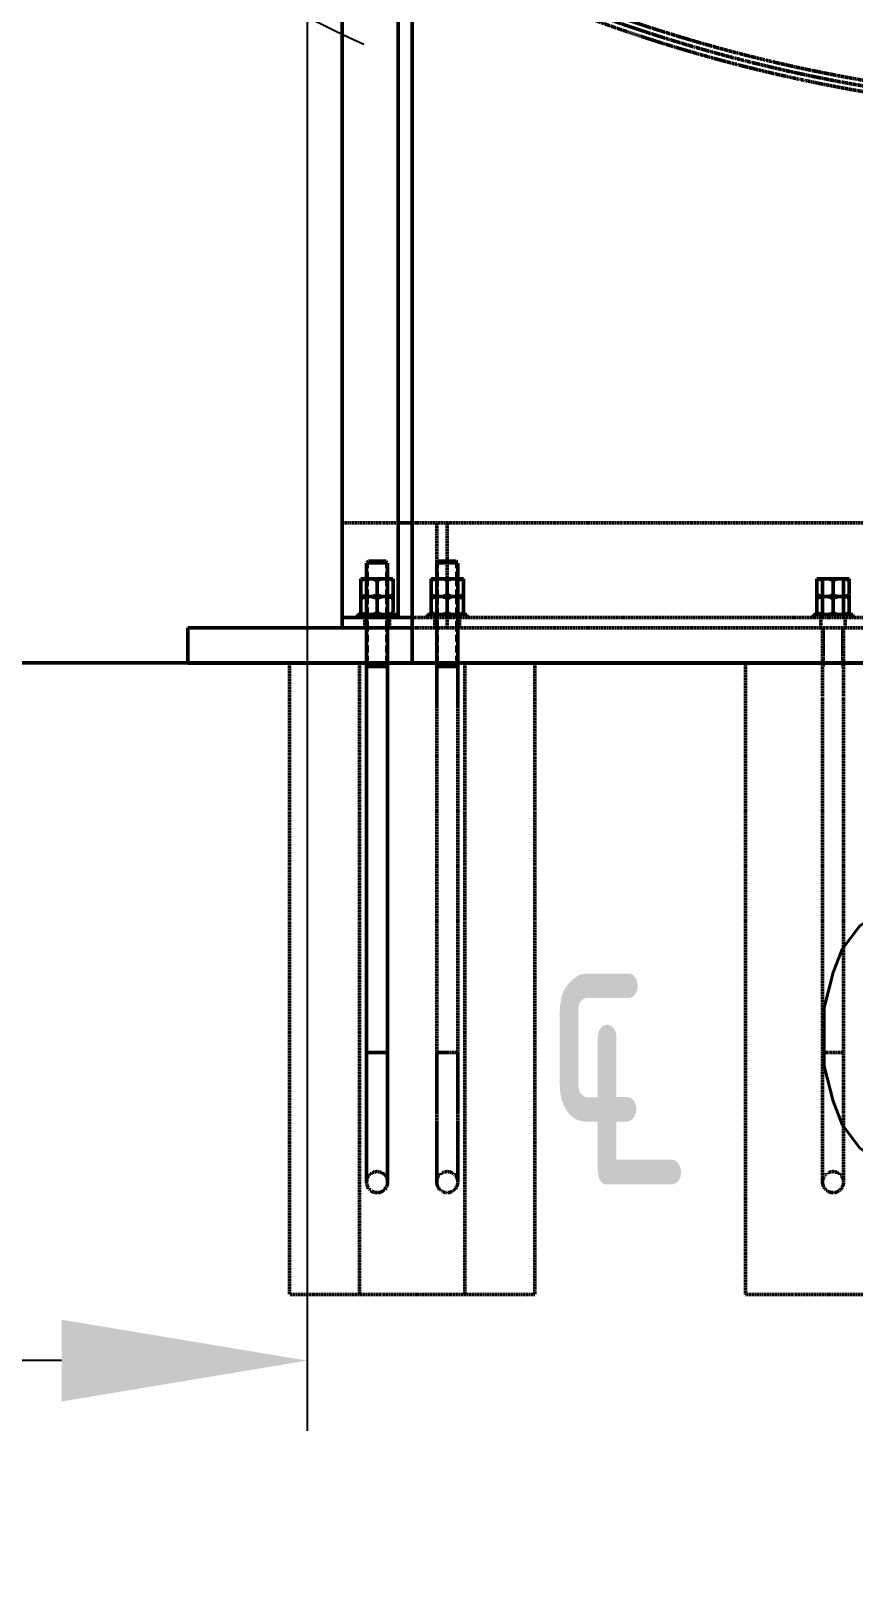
# Model space of a CAD drawing. Header units: millimetres. Extents: x -1263456 to 2767218, y -83310 to 50301.
# Drawn here: x 1089267 to 1090440, y -71854 to -69629 of the extents above; entities that cross this region are included whole.
import ezdxf

# ---------------------------------------------------------------- set-up
doc = ezdxf.new("R2010")
doc.units = ezdxf.units.MM
for name, pattern in [('AUSGEZOGEN', [0]), ('DASHED', [0.75, 0.5, -0.25]), ('LONG_DASHED', [15, 10, -5])]:
    doc.linetypes.add(name, pattern=pattern)
doc.layers.get('0').update_dxf_attribs({"color": 255, "lineweight": 50})
doc.layers.get('Defpoints').update_dxf_attribs({"linetype": 'AUSGEZOGEN'})
for name, color, linetype, lineweight in [('1', 2, 'Continuous', 25), ('AM_0', 7, 'Continuous', 50), ('AM_5', 3, 'Continuous', 25), ('AM_6', 2, 'Continuous', 35)]:
    doc.layers.add(name, color=color, linetype=linetype, lineweight=lineweight)
doc.layers.add('SEZIONI', color=4, linetype='Continuous')
doc.styles.add('ROMANS', font='romans.shx', dxfattribs={"width": 0.85})
doc.styles.get("Standard").update_dxf_attribs({"font": 'ISOCP.SHX', "width": 0.7})
doc.dimstyles.new('AM_ISO$0', dxfattribs={"dimtxt": 3.5, "dimasz": 3.5, "dimexe": 1, "dimexo": 1, "dimgap": 1.5, "dimtad": 1, "dimdsep": 46, "dimtxsty": 'Standard', "dimcen": 0, "dimclrd": 256, "dimclre": 256, "dimclrt": 2, "dimazin": 2, "dimtp": 0.1, "dimtm": 0.1, "dimtfac": 0.71, "dimtmove": 0, "dimatfit": 3, "dimfxl": 1, "dimlwd": -1, "dimlwe": -1, "dimarcsym": 1})
doc.dimstyles.new('AM_ISO$2', dxfattribs={"dimtxt": 3.25, "dimasz": 3.25, "dimexe": 1, "dimexo": 1, "dimgap": 1.5, "dimtad": 1, "dimdsep": 46, "dimtxsty": 'Standard', "dimcen": 0, "dimclrd": 256, "dimclre": 256, "dimclrt": 2, "dimazin": 2, "dimtp": 0.1, "dimtm": 0.1, "dimtfac": 0.71, "dimtmove": 0, "dimatfit": 3, "dimfxl": 1, "dimlwd": -1, "dimlwe": -1, "dimarcsym": 1})

# ---------------------------------------------------------------- blocks, each defined once
blk = doc.blocks.new('*D230')
at = {"layer": 'AM_5', "linetype": 'ByBlock', "transparency": 16777216}
for p, q in [((1081659.9, -70339.6), (1081659.9, -72605.4)), ((1096659.9, -70963.1), (1096659.9, -72605.4)), ((1082009.9, -72505.4), (1096309.9, -72505.4))]:
    blk.add_line(p, q, dxfattribs=at)
at = {"layer": 'AM_5', "transparency": 16777216}
for points in [[(1082009.9, -72447), (1082009.9, -72563.7), (1081659.9, -72505.4)], [(1096309.9, -72447), (1096309.9, -72563.7), (1096659.9, -72505.4)]]:
    blk.add_solid(points, dxfattribs=at)
at = {"layer": 'Defpoints', "color": 0, "transparency": 16777216}
for p in [(1081659.9, -70239.6, 6.9), (1096659.9, -70863.1, 6.9), (1096659.9, -72505.4)]:
    blk.add_point(p, dxfattribs=at)
at = {"layer": 'AM_5', "color": 2, "transparency": 16777216, "insert": (1089159.9, -72180.4), "char_height": 350, "attachment_point": 5}
blk.add_mtext('15000', dxfattribs=at)
blk = doc.blocks.new('*D235')
at = {"layer": 'AM_5', "transparency": 16777216}
for p, q in [((1081659.9, -61294.3), (1081659.9, -71624.3)), ((1089660.1, -65392.4), (1089660.1, -71624.3)), ((1089310.1, -71524.3), (1082009.9, -71524.3))]:
    blk.add_line(p, q, dxfattribs=at)
for points in [[(1082009.9, -71466), (1082009.9, -71582.6), (1081659.9, -71524.3)], [(1089310.1, -71466), (1089310.1, -71582.6), (1089660.1, -71524.3)]]:
    blk.add_solid(points, dxfattribs=at)
at = {"layer": 'Defpoints', "color": 0, "transparency": 16777216}
for p in [(1081659.9, -61194.3, 0.5), (1089660.1, -65292.4, -8602811.6), (1081659.9, -71524.3)]:
    blk.add_point(p, dxfattribs=at)
at = {"layer": 'AM_5', "color": 2, "transparency": 16777216, "insert": (1085660, -71199.3), "char_height": 350, "attachment_point": 5, "bg_fill": 3, "box_fill_scale": 1.1, "bg_fill_color": 256, "bg_fill_true_color": 13158600, "bg_fill_transparency": 0}
blk.add_mtext('8000', dxfattribs=at)
blk = doc.blocks.new('ROSETTA_UNI6592-69be_d_30-Acciaio_1__915', base_point=(-24204.7, 2607.5))
at = {"color": 4, "linetype": 'DASHED'}
for p, q in [((-24199.7, 2611.5), (-24204.7, 2611.5)), ((-24204.7, 2611.5), (-24204.7, 2607.5)), ((-24199.7, 2611.5), (-24192.6, 2611.5)), ((-24192.2, 2611.5), (-24192.6, 2611.5)), ((-24191.7, 2611.5), (-24192.2, 2611.5)), ((-24192.2, 2611.5), (-24192.2, 2607.5)), ((-24183.8, 2611.5), (-24191.7, 2611.5)), ((-24183.8, 2611.5), (-24169.6, 2611.5)), ((-24161.7, 2611.5), (-24169.6, 2611.5)), ((-24161.2, 2611.5), (-24161.7, 2611.5)), ((-24160.8, 2611.5), (-24161.2, 2611.5)), ((-24161.2, 2611.5), (-24161.2, 2607.5)), ((-24160.8, 2611.5), (-24153.7, 2611.5)), ((-24148.7, 2611.5), (-24153.7, 2611.5)), ((-24148.7, 2611.5), (-24148.7, 2607.5))]:
    blk.add_line(p, q, dxfattribs=at)
blk = doc.blocks.new('DADO_UNI5588F_M30-Acciaio_1__916', base_point=(-24199.7, 2611.5))
at = {"color": 4, "linetype": 'DASHED'}
for p, q in [((-24199.7, 2637.1), (-24192.6, 2637.1)), ((-24199.7, 2637.1), (-24199.7, 2634.1)), ((-24199.7, 2634.1), (-24199.7, 2614.5)), ((-24191.7, 2637.1), (-24192.6, 2637.1)), ((-24183.8, 2637.1), (-24191.7, 2637.1)), ((-24191.7, 2611.5), (-24191.7, 2637.1)), ((-24183.8, 2637.1), (-24169.6, 2637.1)), ((-24176.7, 2634.1), (-24176.7, 2614.5)), ((-24161.7, 2637.1), (-24169.6, 2637.1)), ((-24160.8, 2637.1), (-24161.7, 2637.1)), ((-24161.7, 2611.5), (-24161.7, 2637.1)), ((-24160.8, 2637.1), (-24153.7, 2637.1)), ((-24153.7, 2634.1), (-24153.7, 2637.1)), ((-24153.7, 2634.1), (-24153.7, 2614.5)), ((-24199.7, 2614.5), (-24199.7, 2611.5)), ((-24153.7, 2611.5), (-24153.7, 2614.5))]:
    blk.add_line(p, q, dxfattribs=at)
for points in [[(-24199.7, 2634.1), (-24198, 2635.1), (-24196.2, 2635.9), (-24194.4, 2636.6), (-24192.6, 2637.1)], [(-24183.8, 2637.1), (-24182, 2636.6), (-24180.2, 2635.9), (-24178.5, 2635.1), (-24176.7, 2634.1)], [(-24176.7, 2634.1), (-24175, 2635.1), (-24173.3, 2635.9), (-24171.4, 2636.6), (-24169.6, 2637.1)], [(-24160.8, 2637.1), (-24159, 2636.6), (-24157.2, 2635.9), (-24155.5, 2635.1), (-24153.7, 2634.1)], [(-24192.6, 2611.5), (-24194.4, 2612), (-24196.2, 2612.7), (-24198, 2613.5), (-24199.7, 2614.5)], [(-24176.7, 2614.5), (-24178.5, 2613.5), (-24180.2, 2612.7), (-24182, 2612), (-24183.8, 2611.5)], [(-24169.6, 2611.5), (-24171.4, 2612), (-24173.2, 2612.7), (-24175, 2613.5), (-24176.7, 2614.5)], [(-24153.7, 2614.5), (-24155.5, 2613.5), (-24157.2, 2612.7), (-24159, 2612), (-24160.8, 2611.5)]]:
    blk.add_spline(points, degree=3, dxfattribs=at)
blk = doc.blocks.new('DADO_UNI5588F_M30-Acciaio_2__917', base_point=(-24199.7, 2637.1))
at = {"color": 4, "linetype": 'DASHED'}
for p, q in [((-24199.7, 2662.7), (-24192.6, 2662.7)), ((-24199.7, 2662.7), (-24199.7, 2659.7)), ((-24199.7, 2659.7), (-24199.7, 2640.1)), ((-24191.7, 2662.7), (-24192.6, 2662.7)), ((-24183.8, 2662.7), (-24191.7, 2662.7)), ((-24191.7, 2637.1), (-24191.7, 2662.7)), ((-24183.8, 2662.7), (-24169.6, 2662.7)), ((-24176.7, 2659.7), (-24176.7, 2640.1)), ((-24161.7, 2662.7), (-24169.6, 2662.7)), ((-24160.8, 2662.7), (-24161.7, 2662.7)), ((-24161.7, 2637.1), (-24161.7, 2662.7)), ((-24160.8, 2662.7), (-24153.7, 2662.7)), ((-24153.7, 2659.7), (-24153.7, 2662.7)), ((-24153.7, 2659.7), (-24153.7, 2640.1)), ((-24199.7, 2640.1), (-24199.7, 2637.1)), ((-24153.7, 2637.1), (-24153.7, 2640.1))]:
    blk.add_line(p, q, dxfattribs=at)
for points in [[(-24199.7, 2659.7), (-24198, 2660.7), (-24196.2, 2661.5), (-24194.4, 2662.2), (-24192.6, 2662.7)], [(-24183.8, 2662.7), (-24182, 2662.2), (-24180.2, 2661.5), (-24178.5, 2660.7), (-24176.7, 2659.7)], [(-24176.7, 2659.7), (-24175, 2660.7), (-24173.3, 2661.5), (-24171.4, 2662.2), (-24169.6, 2662.7)], [(-24160.8, 2662.7), (-24159, 2662.2), (-24157.2, 2661.5), (-24155.5, 2660.7), (-24153.7, 2659.7)], [(-24192.6, 2637.1), (-24194.4, 2637.6), (-24196.2, 2638.3), (-24198, 2639.1), (-24199.7, 2640.1)], [(-24176.7, 2640.1), (-24178.5, 2639.1), (-24180.2, 2638.3), (-24182, 2637.6), (-24183.8, 2637.1)], [(-24169.6, 2637.1), (-24171.4, 2637.6), (-24173.2, 2638.3), (-24175, 2639.1), (-24176.7, 2640.1)], [(-24153.7, 2640.1), (-24155.5, 2639.1), (-24157.2, 2638.3), (-24159, 2637.6), (-24160.8, 2637.1)]]:
    blk.add_spline(points, degree=3, dxfattribs=at)
blk = doc.blocks.new('ROSETTA_UNI6592-69be_d_30-Acciaio_1__919', base_point=(-24754.7, 2607.5))
at = {"color": 4, "linetype": 'DASHED'}
for p, q in [((-24749.7, 2611.5), (-24754.7, 2611.5)), ((-24754.7, 2611.5), (-24754.7, 2607.5)), ((-24749.7, 2611.5), (-24742.6, 2611.5)), ((-24742.2, 2611.5), (-24742.6, 2611.5)), ((-24741.7, 2611.5), (-24742.2, 2611.5)), ((-24742.2, 2611.5), (-24742.2, 2607.5)), ((-24733.8, 2611.5), (-24741.7, 2611.5)), ((-24726.7, 2611.5), (-24733.8, 2611.5)), ((-24726.7, 2611.5), (-24719.6, 2611.5)), ((-24711.7, 2611.5), (-24719.6, 2611.5)), ((-24711.2, 2611.5), (-24711.7, 2611.5)), ((-24710.8, 2611.5), (-24711.2, 2611.5)), ((-24711.2, 2611.5), (-24711.2, 2607.5)), ((-24710.8, 2611.5), (-24703.7, 2611.5)), ((-24698.7, 2611.5), (-24703.7, 2611.5)), ((-24698.7, 2611.5), (-24698.7, 2607.5))]:
    blk.add_line(p, q, dxfattribs=at)
blk = doc.blocks.new('DADO_UNI5588F_M30-Acciaio_1__920', base_point=(-24749.7, 2611.5))
at = {"color": 4, "linetype": 'DASHED'}
for p, q in [((-24749.7, 2637.1), (-24742.6, 2637.1)), ((-24749.7, 2637.1), (-24749.7, 2634.1)), ((-24749.7, 2634.1), (-24749.7, 2614.5)), ((-24741.7, 2637.1), (-24742.6, 2637.1)), ((-24733.8, 2637.1), (-24741.7, 2637.1)), ((-24741.7, 2611.5), (-24741.7, 2637.1)), ((-24733.8, 2637.1), (-24726.7, 2637.1)), ((-24726.7, 2637.1), (-24719.6, 2637.1)), ((-24726.7, 2614.5), (-24726.7, 2634.1)), ((-24711.7, 2637.1), (-24719.6, 2637.1)), ((-24710.8, 2637.1), (-24711.7, 2637.1)), ((-24711.7, 2611.5), (-24711.7, 2637.1)), ((-24710.8, 2637.1), (-24703.7, 2637.1)), ((-24703.7, 2634.1), (-24703.7, 2637.1)), ((-24703.7, 2634.1), (-24703.7, 2614.5)), ((-24749.7, 2614.5), (-24749.7, 2611.5)), ((-24703.7, 2611.5), (-24703.7, 2614.5))]:
    blk.add_line(p, q, dxfattribs=at)
for points in [[(-24749.7, 2634.1), (-24748, 2635.1), (-24746.2, 2635.9), (-24744.4, 2636.6), (-24742.6, 2637.1)], [(-24733.8, 2637.1), (-24732, 2636.6), (-24730.2, 2635.9), (-24728.5, 2635.1), (-24726.7, 2634.1)], [(-24726.7, 2634.1), (-24725, 2635.1), (-24723.3, 2635.9), (-24721.4, 2636.6), (-24719.6, 2637.1)], [(-24710.8, 2637.1), (-24709, 2636.6), (-24707.2, 2635.9), (-24705.5, 2635.1), (-24703.7, 2634.1)], [(-24742.6, 2611.5), (-24744.4, 2612), (-24746.2, 2612.7), (-24748, 2613.5), (-24749.7, 2614.5)], [(-24726.7, 2614.5), (-24728.5, 2613.5), (-24730.2, 2612.7), (-24732, 2612), (-24733.8, 2611.5)], [(-24719.6, 2611.5), (-24721.4, 2612), (-24723.2, 2612.7), (-24725, 2613.5), (-24726.7, 2614.5)], [(-24703.7, 2614.5), (-24705.5, 2613.5), (-24707.2, 2612.7), (-24709, 2612), (-24710.8, 2611.5)]]:
    blk.add_spline(points, degree=3, dxfattribs=at)
blk = doc.blocks.new('DADO_UNI5588F_M30-Acciaio_2__921', base_point=(-24749.7, 2637.1))
at = {"color": 4, "linetype": 'DASHED'}
for p, q in [((-24749.7, 2662.7), (-24742.6, 2662.7)), ((-24749.7, 2662.7), (-24749.7, 2659.7)), ((-24749.7, 2659.7), (-24749.7, 2640.1)), ((-24741.7, 2662.7), (-24742.6, 2662.7)), ((-24733.8, 2662.7), (-24741.7, 2662.7)), ((-24741.7, 2637.1), (-24741.7, 2662.7)), ((-24733.8, 2662.7), (-24726.7, 2662.7)), ((-24726.7, 2662.7), (-24719.6, 2662.7)), ((-24726.7, 2640.1), (-24726.7, 2659.7)), ((-24711.7, 2662.7), (-24719.6, 2662.7)), ((-24710.8, 2662.7), (-24711.7, 2662.7)), ((-24711.7, 2637.1), (-24711.7, 2662.7)), ((-24710.8, 2662.7), (-24703.7, 2662.7)), ((-24703.7, 2659.7), (-24703.7, 2662.7)), ((-24703.7, 2659.7), (-24703.7, 2640.1)), ((-24749.7, 2640.1), (-24749.7, 2637.1)), ((-24703.7, 2637.1), (-24703.7, 2640.1))]:
    blk.add_line(p, q, dxfattribs=at)
for points in [[(-24749.7, 2659.7), (-24748, 2660.7), (-24746.2, 2661.5), (-24744.4, 2662.2), (-24742.6, 2662.7)], [(-24733.8, 2662.7), (-24732, 2662.2), (-24730.2, 2661.5), (-24728.5, 2660.7), (-24726.7, 2659.7)], [(-24726.7, 2659.7), (-24725, 2660.7), (-24723.3, 2661.5), (-24721.4, 2662.2), (-24719.6, 2662.7)], [(-24710.8, 2662.7), (-24709, 2662.2), (-24707.2, 2661.5), (-24705.5, 2660.7), (-24703.7, 2659.7)], [(-24742.6, 2637.1), (-24744.4, 2637.6), (-24746.2, 2638.3), (-24748, 2639.1), (-24749.7, 2640.1)], [(-24726.7, 2640.1), (-24728.5, 2639.1), (-24730.2, 2638.3), (-24732, 2637.6), (-24733.8, 2637.1)], [(-24719.6, 2637.1), (-24721.4, 2637.6), (-24723.2, 2638.3), (-24725, 2639.1), (-24726.7, 2640.1)], [(-24703.7, 2640.1), (-24705.5, 2639.1), (-24707.2, 2638.3), (-24709, 2637.6), (-24710.8, 2637.1)]]:
    blk.add_spline(points, degree=3, dxfattribs=at)
blk = doc.blocks.new('Tirante__922', base_point=(-24741.7, 1802.5))
at = {"color": 4, "linetype": 'DASHED'}
for p, q in [((-24739.5, 2687.5), (-24741.7, 2685.2)), ((-24726.7, 2685.2), (-24741.7, 2685.2)), ((-24741.7, 2662.7), (-24741.7, 2685.2)), ((-24726.7, 2687.5), (-24739.5, 2687.5)), ((-24714, 2687.5), (-24726.7, 2687.5)), ((-24711.7, 2685.2), (-24726.7, 2685.2)), ((-24714, 2687.5), (-24711.7, 2685.2)), ((-24711.7, 2662.7), (-24711.7, 2685.2)), ((-24741.7, 2637.1), (-24741.7, 2662.7)), ((-24711.7, 2637.1), (-24711.7, 2662.7)), ((-24741.7, 2611.5), (-24741.7, 2637.1)), ((-24711.7, 2611.5), (-24711.7, 2637.1)), ((-24741.7, 2607.5), (-24741.7, 2611.5)), ((-24741.7, 2592.5), (-24741.7, 2607.5)), ((-24711.7, 2592.5), (-24711.7, 2611.5)), ((-24741.7, 2542.5), (-24741.7, 2592.5)), ((-24711.7, 2542.5), (-24711.7, 2592.5)), ((-24741.7, 2537.5), (-24741.7, 2542.5)), ((-24741.7, 2537.5), (-24726.7, 2537.5)), ((-24741.7, 2494.6), (-24741.7, 2537.5)), ((-24726.7, 2537.5), (-24711.7, 2537.5)), ((-24711.7, 2537.5), (-24711.7, 2542.5)), ((-24711.7, 2494.6), (-24711.7, 2537.5)), ((-24741.7, 2494.6), (-24741.7, 2480.5)), ((-24711.7, 2494.6), (-24711.7, 2480.5)), ((-24741.7, 1899.5), (-24741.7, 1987.5)), ((-24726.7, 1987.5), (-24741.7, 1987.5)), ((-24711.7, 1899.5), (-24711.7, 1987.5)), ((-24741.7, 1802.5), (-24741.7, 1887.5)), ((-24711.7, 1802.5), (-24711.7, 1887.5))]:
    blk.add_line(p, q, dxfattribs=at)
at = {"layer": '1', "color": 4, "linetype": 'LONG_DASHED'}
for p, q in [((-24739.5, 2662.7), (-24739.5, 2687.5)), ((-24714, 2662.7), (-24714, 2687.5)), ((-24739.5, 2637.1), (-24739.5, 2662.7)), ((-24714, 2637.1), (-24714, 2662.7)), ((-24739.5, 2611.5), (-24739.5, 2637.1)), ((-24714, 2611.5), (-24714, 2637.1)), ((-24739.5, 2607.5), (-24739.5, 2611.5)), ((-24739.5, 2592.5), (-24739.5, 2607.5)), ((-24714, 2592.5), (-24714, 2611.5)), ((-24739.5, 2542.5), (-24739.5, 2592.5)), ((-24714, 2542.5), (-24714, 2592.5)), ((-24739.5, 2537.5), (-24739.5, 2542.5)), ((-24714, 2537.5), (-24714, 2542.5))]:
    blk.add_line(p, q, dxfattribs=at)
blk = doc.blocks.new('Tirante__929', base_point=(-24841.7, 2537.5))
at = {"color": 4, "linetype": 'DASHED'}
for p, q in [((-24841.7, 2662.7), (-24841.7, 2685.2)), ((-24811.7, 2662.7), (-24811.7, 2685.2)), ((-24841.7, 2607.5), (-24841.7, 2611.5)), ((-24841.7, 2592.5), (-24841.7, 2607.5)), ((-24811.7, 2607.5), (-24811.7, 2611.5)), ((-24811.7, 2592.5), (-24811.7, 2607.5)), ((-24841.7, 2537.5), (-24826.7, 2537.5)), ((-24826.7, 2537.5), (-24811.7, 2537.5))]:
    blk.add_line(p, q, dxfattribs=at)
blk = doc.blocks.new('DADO_UNI5588F_M30-Acciaio_2__931', base_point=(-24849.7, 2637.1))
at = {"color": 4, "linetype": 'DASHED'}
for p, q in [((-24849.7, 2662.7), (-24849.7, 2659.7)), ((-24849.7, 2662.7), (-24842.6, 2662.7)), ((-24849.7, 2659.7), (-24849.7, 2640.1)), ((-24841.7, 2662.7), (-24842.6, 2662.7)), ((-24841.7, 2637.1), (-24841.7, 2662.7)), ((-24833.8, 2662.7), (-24841.7, 2662.7)), ((-24833.8, 2662.7), (-24819.6, 2662.7)), ((-24826.7, 2659.7), (-24826.7, 2640.1)), ((-24811.7, 2662.7), (-24819.6, 2662.7)), ((-24811.7, 2637.1), (-24811.7, 2662.7)), ((-24810.8, 2662.7), (-24811.7, 2662.7)), ((-24810.8, 2662.7), (-24803.7, 2662.7)), ((-24803.7, 2659.7), (-24803.7, 2662.7)), ((-24803.7, 2659.7), (-24803.7, 2640.1)), ((-24849.7, 2640.1), (-24849.7, 2637.1)), ((-24803.7, 2637.1), (-24803.7, 2640.1))]:
    blk.add_line(p, q, dxfattribs=at)
for points in [[(-24849.7, 2659.7), (-24848, 2660.7), (-24846.2, 2661.5), (-24844.4, 2662.2), (-24842.6, 2662.7)], [(-24833.8, 2662.7), (-24832, 2662.2), (-24830.2, 2661.5), (-24828.5, 2660.7), (-24826.7, 2659.7)], [(-24826.7, 2659.7), (-24825, 2660.7), (-24823.3, 2661.5), (-24821.4, 2662.2), (-24819.6, 2662.7)], [(-24810.8, 2662.7), (-24809, 2662.2), (-24807.2, 2661.5), (-24805.5, 2660.7), (-24803.7, 2659.7)], [(-24842.6, 2637.1), (-24844.4, 2637.6), (-24846.2, 2638.3), (-24848, 2639.1), (-24849.7, 2640.1)], [(-24826.7, 2640.1), (-24828.5, 2639.1), (-24830.2, 2638.3), (-24832, 2637.6), (-24833.8, 2637.1)], [(-24819.6, 2637.1), (-24821.4, 2637.6), (-24823.2, 2638.3), (-24825, 2639.1), (-24826.7, 2640.1)], [(-24803.7, 2640.1), (-24805.5, 2639.1), (-24807.2, 2638.3), (-24809, 2637.6), (-24810.8, 2637.1)]]:
    blk.add_spline(points, degree=3, dxfattribs=at)
blk = doc.blocks.new('ROSETTA_UNI6592-69be_d_30-Acciaio_1__932', base_point=(-24854.7, 2607.5))
at = {"color": 4, "linetype": 'DASHED'}
for p, q in [((-24849.7, 2611.5), (-24854.7, 2611.5)), ((-24854.7, 2611.5), (-24854.7, 2607.5)), ((-24849.7, 2611.5), (-24842.6, 2611.5)), ((-24842.2, 2611.5), (-24842.6, 2611.5)), ((-24842.2, 2611.5), (-24842.2, 2607.5)), ((-24841.7, 2611.5), (-24842.2, 2611.5)), ((-24833.8, 2611.5), (-24841.7, 2611.5)), ((-24833.8, 2611.5), (-24819.6, 2611.5)), ((-24811.7, 2611.5), (-24819.6, 2611.5)), ((-24811.2, 2611.5), (-24811.7, 2611.5)), ((-24811.2, 2611.5), (-24811.2, 2607.5)), ((-24810.8, 2611.5), (-24811.2, 2611.5)), ((-24810.8, 2611.5), (-24803.7, 2611.5)), ((-24798.7, 2611.5), (-24803.7, 2611.5)), ((-24798.7, 2611.5), (-24798.7, 2607.5))]:
    blk.add_line(p, q, dxfattribs=at)
blk = doc.blocks.new('Tirante__933', base_point=(-24841.7, 1787.5))
at = {"color": 4, "linetype": 'DASHED'}
for p, q in [((-24839.5, 2687.5), (-24841.7, 2685.2)), ((-24826.7, 2685.2), (-24841.7, 2685.2)), ((-24841.7, 2662.7), (-24841.7, 2685.2)), ((-24826.7, 2687.5), (-24839.5, 2687.5)), ((-24814, 2687.5), (-24826.7, 2687.5)), ((-24811.7, 2685.2), (-24826.7, 2685.2)), ((-24814, 2687.5), (-24811.7, 2685.2)), ((-24811.7, 2662.7), (-24811.7, 2685.2)), ((-24841.7, 2637.1), (-24841.7, 2662.7)), ((-24811.7, 2637.1), (-24811.7, 2662.7)), ((-24841.7, 2611.5), (-24841.7, 2637.1)), ((-24811.7, 2611.5), (-24811.7, 2637.1)), ((-24841.7, 2607.5), (-24841.7, 2611.5)), ((-24841.7, 2592.5), (-24841.7, 2607.5)), ((-24811.7, 2607.5), (-24811.7, 2611.5)), ((-24811.7, 2592.5), (-24811.7, 2607.5)), ((-24841.7, 2542.5), (-24841.7, 2592.5)), ((-24811.7, 2542.5), (-24811.7, 2592.5)), ((-24841.7, 2537.5), (-24841.7, 2542.5)), ((-24841.7, 2494.6), (-24841.7, 2537.5)), ((-24841.7, 2537.5), (-24826.7, 2537.5)), ((-24826.7, 2537.5), (-24811.7, 2537.5)), ((-24811.7, 2537.5), (-24811.7, 2542.5)), ((-24811.7, 2494.6), (-24811.7, 2537.5)), ((-24841.7, 2494.6), (-24841.7, 2480.5)), ((-24811.7, 2494.6), (-24811.7, 2480.5)), ((-24841.7, 1987.5), (-24841.7, 2480.5)), ((-24811.7, 1987.5), (-24811.7, 2480.5)), ((-24841.7, 1899.5), (-24841.7, 1987.5)), ((-24826.7, 1987.5), (-24841.7, 1987.5)), ((-24811.7, 1987.5), (-24826.7, 1987.5)), ((-24811.7, 1899.5), (-24811.7, 1987.5)), ((-24841.7, 1899.5), (-24841.7, 1887.5)), ((-24811.7, 1899.5), (-24811.7, 1887.5)), ((-24841.7, 1802.5), (-24841.7, 1887.5)), ((-24811.7, 1802.5), (-24811.7, 1887.5))]:
    blk.add_line(p, q, dxfattribs=at)
blk.add_arc((-24826.7, 1802.5), 15, 180, 0, dxfattribs=at)
at = {"layer": '1', "color": 4, "linetype": 'LONG_DASHED'}
for p, q in [((-24839.5, 2662.7), (-24839.5, 2687.5)), ((-24814, 2662.7), (-24814, 2687.5)), ((-24839.5, 2637.1), (-24839.5, 2662.7)), ((-24814, 2637.1), (-24814, 2662.7)), ((-24839.5, 2611.5), (-24839.5, 2637.1)), ((-24814, 2611.5), (-24814, 2637.1)), ((-24839.5, 2607.5), (-24839.5, 2611.5)), ((-24839.5, 2592.5), (-24839.5, 2607.5)), ((-24814, 2607.5), (-24814, 2611.5)), ((-24814, 2592.5), (-24814, 2607.5)), ((-24839.5, 2542.5), (-24839.5, 2592.5)), ((-24814, 2542.5), (-24814, 2592.5)), ((-24839.5, 2537.5), (-24839.5, 2542.5)), ((-24814, 2537.5), (-24814, 2542.5))]:
    blk.add_line(p, q, dxfattribs=at)
blk = doc.blocks.new('DADO_UNI5588F_M30-Acciaio_1__934', base_point=(-24849.7, 2611.5))
at = {"color": 4, "linetype": 'DASHED'}
for p, q in [((-24849.7, 2637.1), (-24849.7, 2634.1)), ((-24849.7, 2637.1), (-24842.6, 2637.1)), ((-24849.7, 2634.1), (-24849.7, 2614.5)), ((-24841.7, 2637.1), (-24842.6, 2637.1)), ((-24841.7, 2611.5), (-24841.7, 2637.1)), ((-24833.8, 2637.1), (-24841.7, 2637.1)), ((-24833.8, 2637.1), (-24819.6, 2637.1)), ((-24826.7, 2634.1), (-24826.7, 2614.5)), ((-24811.7, 2637.1), (-24819.6, 2637.1)), ((-24811.7, 2611.5), (-24811.7, 2637.1)), ((-24810.8, 2637.1), (-24811.7, 2637.1)), ((-24810.8, 2637.1), (-24803.7, 2637.1)), ((-24803.7, 2634.1), (-24803.7, 2637.1)), ((-24803.7, 2634.1), (-24803.7, 2614.5)), ((-24849.7, 2614.5), (-24849.7, 2611.5)), ((-24803.7, 2611.5), (-24803.7, 2614.5))]:
    blk.add_line(p, q, dxfattribs=at)
for points in [[(-24849.7, 2634.1), (-24848, 2635.1), (-24846.2, 2635.9), (-24844.4, 2636.6), (-24842.6, 2637.1)], [(-24833.8, 2637.1), (-24832, 2636.6), (-24830.2, 2635.9), (-24828.5, 2635.1), (-24826.7, 2634.1)], [(-24826.7, 2634.1), (-24825, 2635.1), (-24823.3, 2635.9), (-24821.4, 2636.6), (-24819.6, 2637.1)], [(-24810.8, 2637.1), (-24809, 2636.6), (-24807.2, 2635.9), (-24805.5, 2635.1), (-24803.7, 2634.1)], [(-24842.6, 2611.5), (-24844.4, 2612), (-24846.2, 2612.7), (-24848, 2613.5), (-24849.7, 2614.5)], [(-24826.7, 2614.5), (-24828.5, 2613.5), (-24830.2, 2612.7), (-24832, 2612), (-24833.8, 2611.5)], [(-24819.6, 2611.5), (-24821.4, 2612), (-24823.2, 2612.7), (-24825, 2613.5), (-24826.7, 2614.5)], [(-24803.7, 2614.5), (-24805.5, 2613.5), (-24807.2, 2612.7), (-24809, 2612), (-24810.8, 2611.5)]]:
    blk.add_spline(points, degree=3, dxfattribs=at)
blk = doc.blocks.new('p1_3_2_3__1012', base_point=(-24876.7, 2607.5))
at = {"color": 7, "linetype": 'Continuous'}
for p, q in [((-24876.7, 3620.7), (-24876.7, 4724.7)), ((-24796.7, 4644.7), (-24796.7, 3576.3)), ((-24876.7, 2742.5), (-24876.7, 3620.7)), ((-24796.7, 3576.3), (-24796.7, 2742.5)), ((-24876.7, 2607.5), (-24876.7, 2742.5)), ((-24796.7, 2742.5), (-24796.7, 2607.5))]:
    blk.add_line(p, q, dxfattribs=at)
blk = doc.blocks.new('Ang_120x80x10__1025', base_point=(-26043.7, 2607.5))
blk.add_blockref('p1_3_2_3__1012', (-24876.7, 2607.5))
blk = doc.blocks.new('vent-lat')
at = {"color": 7, "linetype": 'Continuous'}
for p, q in [((30028, 53638), (30028, 63871)), ((29828, 55638), (30028, 55638)), ((29028, 54288), (29028, 54138)), ((29083, 54288), (29028, 54288)), ((29248, 54288), (29083, 54288)), ((29353, 54288), (29248, 54288)), ((29373, 54288), (29353, 54288)), ((29618, 54288), (29373, 54288)), ((29683, 54288), (29618, 54288)), ((29703, 54288), (29683, 54288)), ((29728, 54288), (29703, 54288)), ((29808, 54288), (29728, 54288)), ((29828, 54288), (29808, 54288)), ((30028, 54288), (29828, 54288)), ((29028, 54138), (26828, 54138)), ((26828, 53638), (26828, 54138)), ((29028, 54138), (29353, 54138)), ((29353, 54138), (29378, 54138)), ((29378, 54138), (29678, 54138)), ((29678, 54138), (29703, 54138)), ((29703, 54138), (30028, 54138)), ((26828, 53638), (28278, 53638)), ((28278, 53638), (29278, 53638)), ((29278, 53638), (30028, 53638)), ((30028, 53638), (30778, 53638)), ((30778, 53638), (31778, 53638)), ((31778, 53638), (34778, 53638)), ((34778, 53638), (37278, 53638))]:
    blk.add_line(p, q, dxfattribs=at)
at = {"color": 4, "linetype": 'DASHED'}
for p, q in [((29028, 55638), (29728, 55638)), ((29728, 55638), (29828, 55638)), ((30028, 55638), (30378, 55638)), ((30378, 55638), (30528, 55638)), ((30378, 55066), (30378, 55638)), ((30528, 55638), (30588, 55638)), ((30528, 55088), (30528, 55638)), ((30588, 55638), (38128, 55638)), ((30378, 54840), (30378, 55066)), ((30528, 55066), (30528, 55088)), ((30528, 54840), (30528, 55066)), ((30378, 54584), (30378, 54840)), ((30528, 54810), (30528, 54840)), ((30378, 54328), (30378, 54584)), ((30528, 54584), (30528, 54614)), ((30528, 54554), (30528, 54584)), ((29353, 54138), (29353, 54288)), ((29703, 54138), (29703, 54288)), ((30248, 54288), (30028, 54288)), ((30353, 54288), (30248, 54288)), ((30373, 54288), (30353, 54288)), ((30353, 54138), (30353, 54288)), ((30378, 54288), (30373, 54288)), ((30378, 54288), (30378, 54328)), ((30528, 54288), (30378, 54288)), ((30528, 54328), (30528, 54358)), ((30528, 54288), (30528, 54328)), ((30683, 54288), (30528, 54288)), ((30528, 54138), (30528, 54288)), ((30703, 54288), (30683, 54288)), ((30808, 54288), (30703, 54288)), ((30703, 54138), (30703, 54288)), ((35748, 54288), (30808, 54288)), ((35853, 54288), (35748, 54288)), ((35873, 54288), (35853, 54288)), ((35853, 54138), (35853, 54288)), ((36183, 54288), (35873, 54288)), ((36203, 54288), (36183, 54288)), ((36308, 54288), (36203, 54288)), ((36203, 54138), (36203, 54288)), ((38128, 54288), (36308, 54288)), ((29378, 53638), (29378, 54138)), ((29678, 53638), (29678, 54138)), ((30028, 54138), (30353, 54138)), ((30353, 54138), (30378, 54138)), ((30378, 54138), (30528, 54138)), ((30378, 53638), (30378, 54138)), ((30678, 54138), (30528, 54138)), ((30703, 54138), (30678, 54138)), ((30678, 53638), (30678, 54138)), ((35853, 54138), (30703, 54138)), ((35878, 54138), (35853, 54138)), ((36178, 54138), (35878, 54138)), ((35878, 53588), (35878, 54138)), ((36203, 54138), (36178, 54138)), ((36178, 53588), (36178, 54138)), ((40853, 54138), (36203, 54138)), ((28278, 53638), (28278, 44638)), ((29278, 53638), (29278, 44638)), ((29378, 53588), (29378, 53638)), ((29678, 53588), (29678, 53638)), ((30378, 53588), (30378, 53638)), ((30678, 53588), (30678, 53638)), ((30778, 53638), (30778, 44638)), ((31778, 53638), (31778, 44638)), ((34778, 44638), (34778, 53638)), ((35878, 53160), (35878, 53588)), ((36178, 53160), (36178, 53588)), ((30378, 48088), (30378, 53018)), ((30678, 48088), (30678, 53018)), ((35878, 53160), (35878, 53018)), ((35878, 48088), (35878, 53018)), ((36178, 53160), (36178, 53018)), ((36178, 48088), (36178, 53018)), ((30678, 48088), (30528, 48088)), ((36178, 48088), (35878, 48088)), ((35878, 47209), (35878, 48088)), ((36178, 47209), (36178, 48088)), ((30378, 47209), (30378, 47088)), ((30678, 47209), (30678, 47088)), ((35878, 47209), (35878, 46238)), ((36178, 47209), (36178, 46238)), ((28278, 44638), (29278, 44638)), ((29278, 44638), (30778, 44638)), ((30778, 44638), (31778, 44638)), ((34778, 44638), (37278, 44638))]:
    blk.add_line(p, q, dxfattribs=at)
for centre, radius, start, end in [((40226, 83685), 22064, 241.7994, 266.8423), ((40226, 83685), 22144, 244.2926, 265.8176), ((40226, 83685), 22224, 246.5975, 264.3948), ((29528, 46238), 150, 0, 180), ((30528, 46238), 150, 0, 180), ((36028, 46238), 150, 0, 180), ((30528, 46238), 150, 180, 0), ((36028, 46238), 150, 180, 0)]:
    blk.add_arc(centre, radius, start, end, dxfattribs=at)
at = {"layer": '1', "color": 4, "linetype": 'LONG_DASHED'}
for p, q in [((35901, 53588), (35901, 54138)), ((35901, 53588), (35901, 54138)), ((36156, 53588), (36156, 54138)), ((36156, 53588), (36156, 54138))]:
    blk.add_line(p, q, dxfattribs=at)
at = {"layer": '1', "color": 6, "linetype": 'Continuous'}
blk.add_arc((37752, 81037), 20394, 231.1497, 245.6391, dxfattribs=at)
at = {"xscale": 10, "yscale": 10, "zscale": 10}
for name, p in [('Ang_120x80x10__1025', (17358, 54288)), ('Tirante__933', (29378, 46088)), ('Tirante__929', (29378, 53588)), ('Tirante__922', (30378, 46238)), ('DADO_UNI5588F_M30-Acciaio_2__931', (29298, 54584)), ('DADO_UNI5588F_M30-Acciaio_2__921', (30298, 54584)), ('DADO_UNI5588F_M30-Acciaio_2__917', (35798, 54584)), ('DADO_UNI5588F_M30-Acciaio_1__934', (29298, 54328)), ('DADO_UNI5588F_M30-Acciaio_1__920', (30298, 54328)), ('DADO_UNI5588F_M30-Acciaio_1__916', (35798, 54328)), ('ROSETTA_UNI6592-69be_d_30-Acciaio_1__932', (29248, 54288)), ('ROSETTA_UNI6592-69be_d_30-Acciaio_1__919', (30248, 54288)), ('ROSETTA_UNI6592-69be_d_30-Acciaio_1__915', (35748, 54288))]:
    blk.add_blockref(name, p, dxfattribs=at)
blk = doc.blocks.new('21112')
at = {"layer": 'SEZIONI', "elevation": 4.6}
blk.add_lwpolyline([(1089809.9, -68972.8), (1089809.9, -71192.8)], dxfattribs=at)
at = {"xscale": 0.1, "yscale": 0.1, "zscale": 0.1}
blk.add_blockref('vent-lat', (1086807.1, -76556.7, 4.6), dxfattribs=at)
blk = doc.blocks.new('*D248')
at = {"layer": 'AM_5', "transparency": 16777216}
blk.add_arc((1089659.1, -70529.7), 8624.8, 1.61931, 49.10722, dxfattribs=at)
for points in [[(1095279.2, -64041), (1095331.5, -63978.8), (1095118.8, -63852.9)], [(1098321.1, -70285.4), (1098239.9, -70286.6), (1098283.9, -70529.7)]]:
    blk.add_solid(points, dxfattribs=at)
at = {"layer": 'Defpoints', "color": 0, "transparency": 16777216}
for p in [(1102624.9, -54673.6, 1.7), (1094666.7, -64405.8, 0.3), (1097911.1, -68021.2), (1078370.5, -70529.7), (1117010, -70529.7)]:
    blk.add_point(p, dxfattribs=at)
at = {"layer": 'AM_5', "color": 2, "transparency": 16777216, "insert": (1097664.4, -66734.8), "char_height": 243.75, "attachment_point": 5, "rotation": 295.3633, "bg_fill": 3, "box_fill_scale": 1.1, "bg_fill_color": 256, "bg_fill_true_color": 13158600, "bg_fill_transparency": 0}
blk.add_mtext('50.73°', dxfattribs=at)

msp = doc.modelspace()

# ---------------------------------------------------------------- linework, layer by layer
at = {"layer": 'AM_0'}
msp.add_line((1109663.4, -70529.7), (1078370.5, -70529.7), dxfattribs=at)

# ---------------------------------------------------------------- texts
at = {"layer": 'AM_6', "color": 2, "insert": (1093049.2, -70887.9, 1.6), "char_height": 350, "attachment_point": 3, "style": 'ROMANS'}
msp.add_mtext_dynamic_manual_height_columns('℄ OF BALL MILL', width=5279.493, gutter_width=1750, heights=[0], dxfattribs=at)

# ---------------------------------------------------------------- dimensions: what is measured, and where the dimension line sits
at = {"layer": 'AM_5'}
dim = msp.add_linear_dim(base=(1096659.9, -72505.4, -6.9), p1=(1081659.9, -70239.6), p2=(1096659.9, -70863.1), angle=180, dimstyle='AM_ISO$0', override={"dimscale": 100, "dimdec": 0}, dxfattribs=at)
dim.commit()
dim.dimension.update_dxf_attribs({"geometry": '*D230', "text_midpoint": (1089159.9, -72180.4, -6.9)})

# ---------------------------------------------------------------- next in the draw order: dimensions: what is measured, and where the dimension line sits
dim = msp.add_linear_dim(base=(1081659.9, -71524.3), p1=(1089660.1, -65292.4, -8602811.6), p2=(1081659.9, -61194.3, 0.5), dimstyle='AM_ISO$0', override={"dimscale": 100, "dimdec": 0, "dimtdec": 6, "dimtfill": 1}, dxfattribs=at)
dim.commit()
dim.dimension.update_dxf_attribs({"geometry": '*D235', "text_midpoint": (1085660, -71199.3)})

# ---------------------------------------------------------------- next in the draw order: linework, layer by layer
at = {"layer": 'AM_0'}
msp.add_line((1078370.5, -70529.7), (1117010, -70529.7), dxfattribs=at)

# ---------------------------------------------------------------- next in the draw order: block references
msp.add_blockref('21112', (0, 663, -4.6), dxfattribs=at)

# ---------------------------------------------------------------- next in the draw order: dimensions: what is measured, and where the dimension line sits
at = {"layer": 'AM_5'}
dim = msp.add_angular_dim_2l(base=(1097911.1, -68021.2), line1=((1102624.9, -54673.6, 1.7), (1094666.7, -64405.8, 0.3)), line2=((1078370.5, -70529.7), (1117010, -70529.7)), dimstyle='AM_ISO$2', override={"dimscale": 75, "dimdec": 0, "dimpost": '', "dimadec": 2, "dimtdec": 6, "dimtfill": 1}, dxfattribs=at)
dim.commit()
dim.dimension.update_dxf_attribs({"geometry": '*D248', "text_midpoint": (1097664.4, -66734.8)})

doc.saveas('drawing.dxf')
